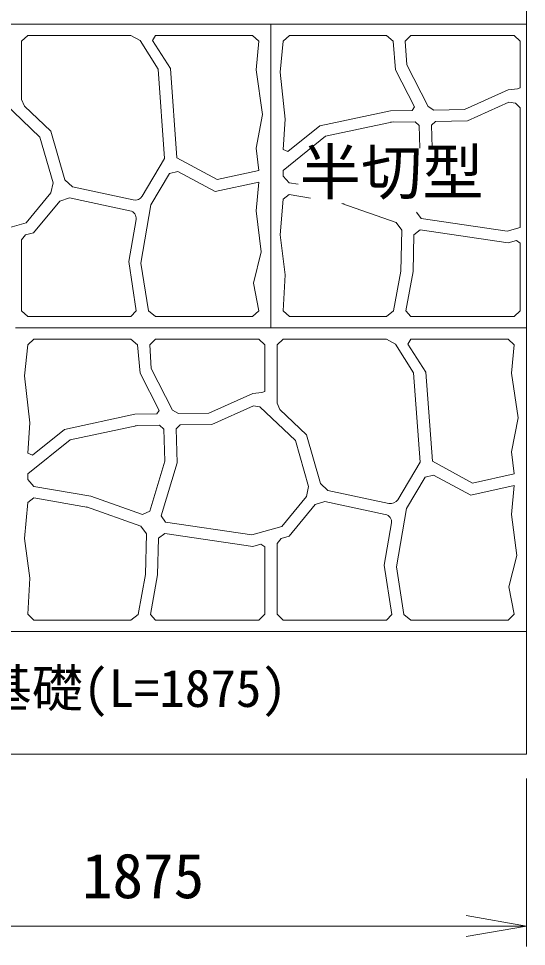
# Model space of a CAD drawing. Units: millimetres, scale not verified. Extents: x 4144 to 15866, y 2072 to 10087.
# Drawn here: x 6023 to 6769, y 2072 to 3434 of the extents above; entities that cross this region are included whole.
import ezdxf
from ezdxf.enums import TextEntityAlignment as Align

# ---------------------------------------------------------------- set-up
doc = ezdxf.new("R2010")
doc.units = ezdxf.units.MM
doc.layers.add('2', color=4, linetype='Continuous', lineweight=18)
doc.styles.add('ＭＳ ゴシック-5.0-0.0', font='')
doc.styles.get('ＭＳ ゴシック-5.0-0.0').set_extended_font_data('ＭＳ ゴシック-5.0-0.0')

msp = doc.modelspace()

# ---------------------------------------------------------------- linework, layer by layer
at = {"layer": '2', "color": 2}
for p, q in [((6768.83, 2534.713), (6768.83, 3871.627)), ((5643.943, 3425.989), (6393.868, 3425.989)), ((6393.868, 2980.351), (6393.868, 3425.989)), ((6393.868, 3425.989), (6768.83, 3425.989)), ((6393.868, 2980.351), (6393.868, 3425.989)), ((6018.905, 2980.351), (6768.83, 2980.351)), ((6768.83, 2534.713), (4144.093, 2534.713)), ((6768.83, 2534.713), (6768.83, 2354.713)), ((6768.83, 2354.713), (4144.093, 2354.713))]:
    msp.add_line(p, q, dxfattribs=at)
at = {"layer": '2'}
for p, q in [((6036.903, 3409.278), (6027.904, 3400.922)), ((6188.388, 3409.278), (6036.903, 3409.278)), ((6188.388, 3409.278), (6201.906, 3402.052)), ((6224.385, 3409.278), (6219.978, 3402.092)), ((6224.385, 3409.278), (6366.87, 3409.278)), ((6366.87, 3409.278), (6375.869, 3400.922)), ((6420.865, 3409.278), (6411.866, 3400.922)), ((6563.351, 3409.278), (6420.865, 3409.278)), ((6563.351, 3409.278), (6573.094, 3400.95)), ((6599.347, 3409.278), (6590.881, 3400.937)), ((6750.832, 3409.278), (6599.347, 3409.278)), ((6750.832, 3409.278), (6759.831, 3400.922)), ((6027.904, 3315.545), (6027.904, 3400.922)), ((6201.906, 3402.052), (6228.287, 3359.866)), ((6219.978, 3402.092), (6246.245, 3360.992)), ((6375.869, 3400.922), (6372.048, 3359.223)), ((6411.866, 3400.922), (6407.179, 3355.683)), ((6573.094, 3400.95), (6576.824, 3359.223)), ((6590.881, 3400.937), (6593.089, 3366.376)), ((6759.831, 3332.72), (6759.831, 3400.922)), ((6624.389, 3305.023), (6593.089, 3366.376)), ((6228.287, 3359.866), (6237.818, 3228.898)), ((6246.245, 3360.992), (6255.775, 3230.024)), ((6372.048, 3359.223), (6381.579, 3293.738)), ((6407.179, 3355.683), (6414.804, 3286.659)), ((6604.638, 3304.701), (6576.824, 3359.223)), ((6741.976, 3329.826), (6677.848, 3300.818)), ((6755.647, 3331.142), (6741.976, 3329.826)), ((6759.831, 3332.72), (6755.647, 3331.142)), ((6002.624, 3310.135), (6054.703, 3260.436)), ((6027.904, 3315.545), (6032.088, 3305.982)), ((6742.972, 3311.688), (6682.148, 3284.174)), ((6752.549, 3310.135), (6742.972, 3311.688)), ((6752.549, 3310.135), (6759.831, 3303.186)), ((6032.088, 3305.982), (6070.882, 3268.961)), ((6569.199, 3299.048), (6465.731, 3276.878)), ((6601.208, 3299.569), (6569.199, 3299.048)), ((6604.638, 3304.701), (6601.208, 3299.569)), ((6632.956, 3300.087), (6624.389, 3305.023)), ((6632.956, 3300.087), (6677.848, 3300.818)), ((6759.831, 3303.186), (6759.831, 3127.456)), ((6381.579, 3293.738), (6372.048, 3244.183)), ((6414.804, 3286.659), (6411.866, 3241.976)), ((6573.246, 3282.765), (6474.128, 3261.526)), ((6605.411, 3282.924), (6569.515, 3282.339)), ((6605.411, 3282.924), (6611.581, 3277.453)), ((6635.404, 3283.412), (6629.577, 3277.747)), ((6635.404, 3283.412), (6682.148, 3284.174)), ((6418.672, 3239.087), (6465.731, 3276.878)), ((6611.581, 3277.453), (6612.605, 3244.165)), ((6629.577, 3277.747), (6630.593, 3244.718)), ((6074.046, 3193.086), (6054.703, 3260.436)), ((6091.436, 3197.392), (6070.882, 3268.961)), ((6474.128, 3261.526), (6411.866, 3211.526)), ((6372.048, 3244.183), (6375.869, 3211.526)), ((6411.866, 3241.976), (6418.672, 3239.087)), ((6204.885, 3173.668), (6237.818, 3228.898)), ((6255.775, 3230.024), (6314.865, 3198.167)), ((6245.184, 3206.75), (6217.772, 3160.778)), ((6257.325, 3209.864), (6245.184, 3206.75)), ((6257.325, 3209.864), (6312.023, 3180.375)), ((6314.865, 3198.167), (6375.869, 3211.526)), ((6411.866, 3203.17), (6411.866, 3211.526)), ((6411.866, 3203.17), (6420.711, 3193.274)), ((6074.046, 3193.086), (6070.893, 3178.378)), ((6091.436, 3197.392), (6102.521, 3187.428)), ((6191.675, 3168.212), (6102.521, 3187.428)), ((6312.023, 3180.375), (6375.869, 3194.356)), ((6375.869, 3194.356), (6372.048, 3152.151)), ((6420.711, 3193.274), (6433.631, 3191.023)), ((6070.893, 3178.378), (6034.666, 3134.453)), ((6420.711, 3176.271), (6411.866, 3169.456)), ((6420.711, 3176.271), (6451.76, 3170.863)), ((6083.768, 3166.502), (6045.439, 3120.029)), ((6098.005, 3171.246), (6083.768, 3166.502)), ((6186.744, 3152.119), (6098.005, 3171.246)), ((6217.772, 3160.778), (6203.021, 3075.178)), ((6411.866, 3169.456), (6407.179, 3116.754)), ((6497.925, 3162.822), (6501.073, 3162.274)), ((6577.71, 3134.818), (6497.971, 3163.087)), ((6372.048, 3152.151), (6379.673, 3091.977)), ((6607.65, 3150.171), (6614.11, 3140.81)), ((6034.666, 3134.453), (5990.825, 3122.064)), ((6195.879, 3139.506), (6185.249, 3077.818)), ((6577.71, 3134.818), (6585.913, 3123.484)), ((6614.11, 3140.81), (6740.75, 3122.064)), ((6033.644, 3116.696), (6045.439, 3120.029)), ((6585.913, 3123.484), (6584.448, 3063.659)), ((6612.849, 3124.074), (6603.758, 3117.036)), ((6612.849, 3124.074), (6742.017, 3104.954)), ((6759.831, 3127.456), (6740.75, 3122.064)), ((6033.644, 3116.696), (6027.904, 3109.503)), ((6027.904, 3109.503), (6027.904, 3005.418)), ((6414.804, 3058.35), (6407.179, 3116.754)), ((6603.758, 3117.036), (6602.442, 3063.28)), ((6754.092, 3108.366), (6742.017, 3104.954)), ((6754.092, 3108.366), (6759.831, 3104.417)), ((6379.673, 3091.977), (6368.236, 3045.961)), ((6759.831, 3104.417), (6759.831, 3005.418)), ((6196.143, 3005.338), (6185.249, 3077.818)), ((6214.077, 3005.329), (6203.021, 3075.178)), ((6414.804, 3058.35), (6411.866, 3005.418)), ((6573.847, 3005.302), (6584.448, 3063.659)), ((6591.853, 3005.301), (6602.442, 3063.28)), ((6368.236, 3045.961), (6375.869, 3005.418)), ((6027.904, 3005.418), (6036.903, 2997.062)), ((6036.903, 2997.062), (6188.388, 2997.062)), ((6196.143, 3005.338), (6188.388, 2997.062)), ((6214.077, 3005.329), (6224.385, 2997.062)), ((6224.385, 2997.062), (6366.87, 2997.062)), ((6375.869, 3005.418), (6366.87, 2997.062)), ((6411.866, 3005.418), (6420.865, 2997.062)), ((6563.351, 2997.062), (6420.865, 2997.062)), ((6573.847, 3005.302), (6563.351, 2997.062)), ((6591.853, 3005.301), (6599.347, 2997.062)), ((6599.347, 2997.062), (6750.832, 2997.062)), ((6759.831, 3005.418), (6750.832, 2997.062)), ((6045.902, 2963.64), (6036.903, 2955.284)), ((6188.388, 2963.64), (6045.902, 2963.64)), ((6188.388, 2963.64), (6198.132, 2955.313)), ((6224.385, 2963.64), (6215.918, 2955.299)), ((6375.869, 2963.64), (6224.385, 2963.64)), ((6375.869, 2963.64), (6384.868, 2955.284)), ((6411.866, 2963.64), (6402.867, 2955.284)), ((6563.351, 2963.64), (6411.866, 2963.64)), ((6563.351, 2963.64), (6576.869, 2956.414)), ((6576.869, 2956.414), (6603.25, 2914.228)), ((6599.347, 2963.64), (6594.94, 2956.454)), ((6594.94, 2956.454), (6621.207, 2915.354)), ((6599.347, 2963.64), (6741.833, 2963.64)), ((6741.833, 2963.64), (6750.832, 2955.284)), ((6036.903, 2955.284), (6032.217, 2910.045)), ((6198.132, 2955.313), (6201.861, 2913.585)), ((6215.918, 2955.299), (6218.127, 2920.739)), ((6384.868, 2887.082), (6384.868, 2955.284)), ((6402.867, 2869.907), (6402.867, 2955.284)), ((6750.832, 2955.284), (6747.011, 2913.585)), ((6249.427, 2859.385), (6218.127, 2920.739)), ((6621.207, 2915.354), (6630.738, 2784.386)), ((6032.217, 2910.045), (6039.841, 2841.021)), ((6229.676, 2859.063), (6201.861, 2913.585)), ((6603.25, 2914.228), (6612.78, 2783.26)), ((6747.011, 2913.585), (6756.541, 2848.101)), ((6367.013, 2884.188), (6302.885, 2855.18)), ((6380.685, 2885.504), (6367.013, 2884.188)), ((6384.868, 2887.082), (6380.685, 2885.504)), ((6368.01, 2866.05), (6307.186, 2838.536)), ((6377.587, 2864.497), (6368.01, 2866.05)), ((6377.587, 2864.497), (6429.665, 2814.798)), ((6402.867, 2869.907), (6407.05, 2860.344)), ((6194.237, 2853.41), (6090.769, 2831.24)), ((6226.245, 2853.931), (6194.237, 2853.41)), ((6229.676, 2859.063), (6226.245, 2853.931)), ((6257.994, 2854.449), (6249.427, 2859.385)), ((6257.994, 2854.449), (6302.885, 2855.18)), ((6407.05, 2860.344), (6445.844, 2823.323)), ((6756.541, 2848.101), (6747.011, 2798.545)), ((6039.841, 2841.021), (6036.903, 2796.338)), ((6198.284, 2837.127), (6099.166, 2815.889)), ((6230.448, 2837.286), (6194.552, 2836.701)), ((6230.448, 2837.286), (6236.618, 2831.815)), ((6260.442, 2837.775), (6254.615, 2832.109)), ((6260.442, 2837.775), (6307.186, 2838.536)), ((6043.71, 2793.449), (6090.769, 2831.24)), ((6236.618, 2831.815), (6238.077, 2784.386)), ((6254.615, 2832.109), (6256.146, 2782.326)), ((6466.399, 2751.754), (6445.844, 2823.323)), ((6099.166, 2815.889), (6036.903, 2765.888)), ((6449.008, 2747.448), (6429.665, 2814.798)), ((6036.903, 2796.338), (6043.71, 2793.449)), ((6747.011, 2798.545), (6750.832, 2765.888)), ((6216.027, 2711.266), (6238.077, 2784.386)), ((6232.687, 2704.533), (6256.146, 2782.326)), ((6579.848, 2728.03), (6612.78, 2783.26)), ((6630.738, 2784.386), (6689.827, 2752.529)), ((6036.903, 2757.532), (6036.903, 2765.888)), ((6689.827, 2752.529), (6750.832, 2765.888)), ((6036.903, 2757.532), (6045.748, 2747.636)), ((6466.399, 2751.754), (6477.484, 2741.791)), ((6620.147, 2761.112), (6592.734, 2715.14)), ((6632.288, 2764.226), (6620.147, 2761.112)), ((6632.288, 2764.226), (6686.985, 2734.737)), ((6045.748, 2747.636), (6129.429, 2733.061)), ((6449.008, 2747.448), (6445.856, 2732.74)), ((6566.637, 2722.574), (6477.484, 2741.791)), ((6686.985, 2734.737), (6750.832, 2748.718)), ((6750.832, 2748.718), (6747.011, 2706.513)), ((6045.748, 2730.633), (6036.903, 2723.818)), ((6045.748, 2730.633), (6126.11, 2716.636)), ((6205.194, 2706.201), (6129.429, 2733.061)), ((6445.856, 2732.74), (6409.628, 2688.815)), ((6472.967, 2725.608), (6458.73, 2720.864)), ((6561.707, 2706.481), (6472.967, 2725.608)), ((6036.903, 2723.818), (6032.217, 2671.117)), ((6202.747, 2689.18), (6123.009, 2717.449)), ((6216.027, 2711.266), (6205.194, 2706.201)), ((6458.73, 2720.864), (6420.401, 2674.391)), ((6592.734, 2715.14), (6577.983, 2629.54)), ((6232.687, 2704.533), (6239.148, 2695.172)), ((6747.011, 2706.513), (6754.635, 2646.339)), ((6202.747, 2689.18), (6210.95, 2677.846)), ((6239.148, 2695.172), (6365.787, 2676.426)), ((6409.628, 2688.815), (6365.787, 2676.426)), ((6570.841, 2693.868), (6560.211, 2632.18)), ((6039.841, 2612.712), (6032.217, 2671.117)), ((6210.95, 2677.846), (6209.486, 2618.021)), ((6228.795, 2671.398), (6227.479, 2617.642)), ((6237.886, 2678.436), (6228.795, 2671.398)), ((6237.886, 2678.436), (6367.055, 2659.316)), ((6408.606, 2671.058), (6402.867, 2663.866)), ((6408.606, 2671.058), (6420.401, 2674.391)), ((6379.129, 2662.728), (6367.055, 2659.316)), ((6379.129, 2662.728), (6384.868, 2658.779)), ((6384.868, 2658.779), (6384.868, 2559.78)), ((6402.867, 2663.866), (6402.867, 2559.78)), ((6754.635, 2646.339), (6743.199, 2600.323)), ((6571.106, 2559.7), (6560.211, 2632.18)), ((6589.039, 2559.691), (6577.983, 2629.54)), ((6198.884, 2559.664), (6209.486, 2618.021)), ((6216.89, 2559.663), (6227.479, 2617.642)), ((6039.841, 2612.712), (6036.903, 2559.78)), ((6743.199, 2600.323), (6750.832, 2559.78)), ((6036.903, 2559.78), (6045.902, 2551.425)), ((6188.388, 2551.425), (6045.902, 2551.425)), ((6198.884, 2559.664), (6188.388, 2551.425)), ((6216.89, 2559.663), (6224.385, 2551.425)), ((6224.385, 2551.425), (6375.869, 2551.425)), ((6384.868, 2559.78), (6375.869, 2551.425)), ((6402.867, 2559.78), (6411.866, 2551.425)), ((6411.866, 2551.425), (6563.351, 2551.425)), ((6571.106, 2559.7), (6563.351, 2551.425)), ((6589.039, 2559.691), (6599.347, 2551.425)), ((6599.347, 2551.425), (6741.833, 2551.425)), ((6750.832, 2559.78), (6741.833, 2551.425)), ((6768.83, 2072.258), (6768.83, 2318.713)), ((6768.83, 2102.258), (6680.197, 2117.886)), ((5643.943, 2102.258), (6768.83, 2102.258)), ((6768.83, 2102.258), (6680.197, 2086.629))]:
    msp.add_line(p, q, dxfattribs=at)
for centre, start_param, end_param in [((6194.388, 3179.064), 4.48428635, 5.77754049), ((6184.031, 3141.266), 6.12453004, 7.62587901), ((6569.35, 2733.426), 4.48428635, 5.77754049), ((6558.993, 2695.628), 6.12453004, 7.62587901)]:
    msp.add_ellipse(centre, major_axis=(11.999, 0), ratio=0.928505, start_param=start_param, end_param=end_param, dxfattribs=at)

# ---------------------------------------------------------------- texts
at = {"layer": '2', "color": 7, "style": 'ＭＳ ゴシック-5.0-0.0'}
for s, height, p in [('半切型', 65.98, (6435.986, 3156.268)), ('基礎(L=1875)', 54.99, (5967.936, 2407.319)), ('1875', 65.98, (6116.408, 2123.258))]:
    msp.add_text(s, height=height, dxfattribs=at).set_placement(p, align=Align.BOTTOM_LEFT)

doc.saveas('drawing.dxf')
